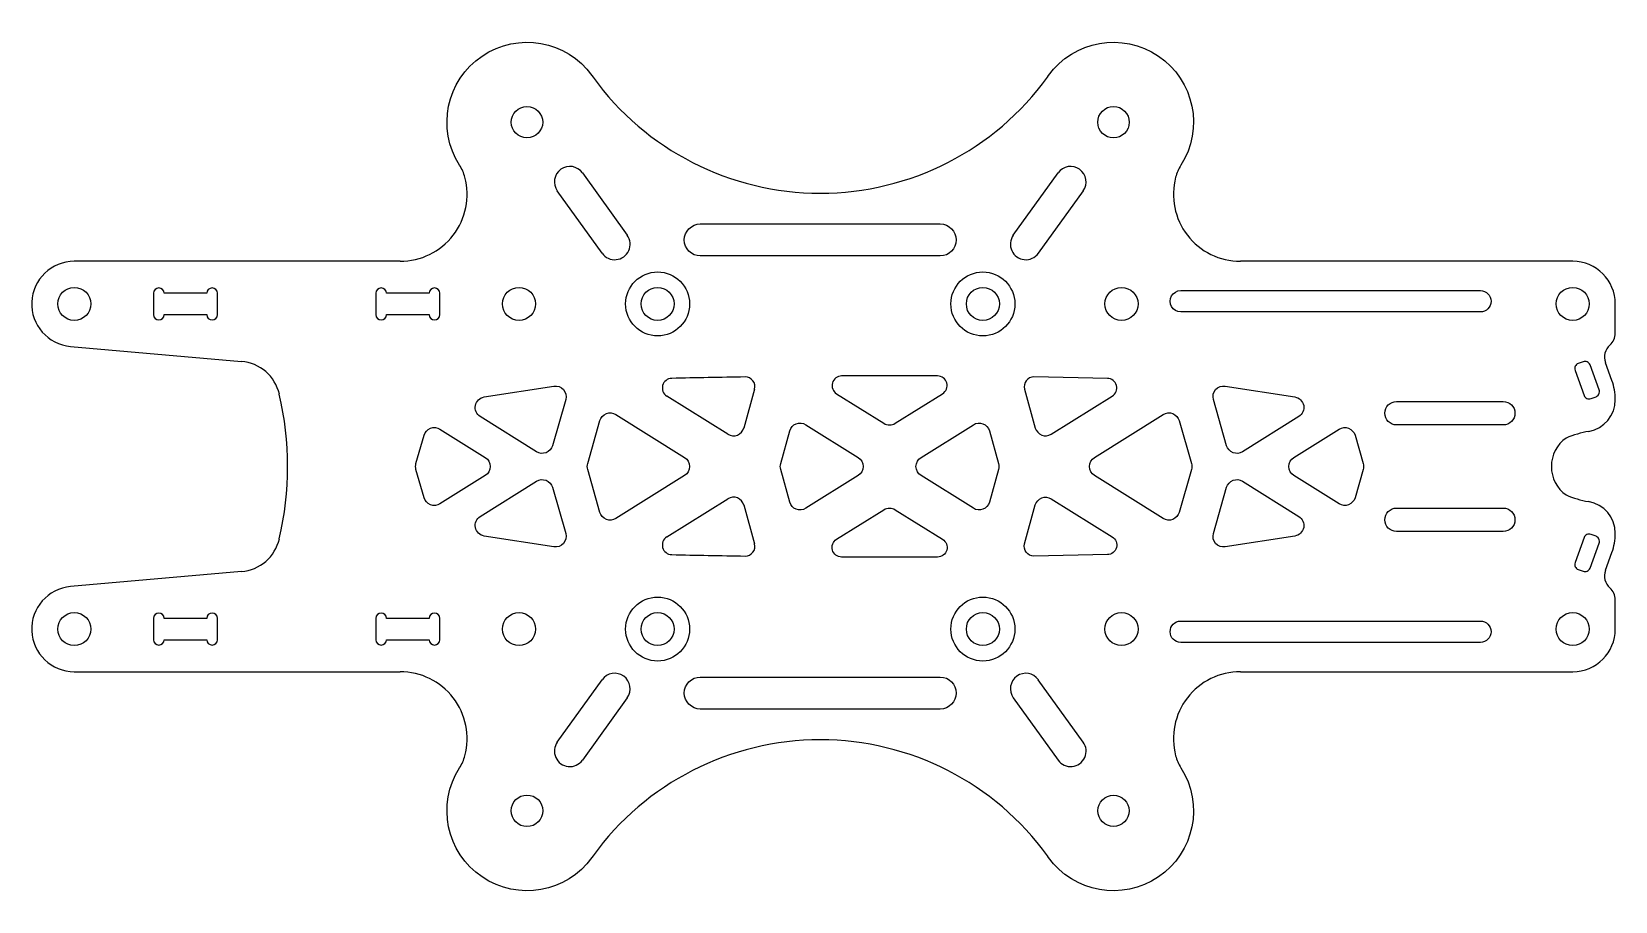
# Model space of a CAD drawing. Header units: millimetres. Extents: x -80 to 68, y -41 to 41.
import ezdxf

# ---------------------------------------------------------------- set-up
doc = ezdxf.new("R2010")
doc.units = ezdxf.units.MM
doc.layers.get('0').update_dxf_attribs({"linetype": 'CONTINUOUS'})

msp = doc.modelspace()

# ---------------------------------------------------------------- linework, layer by layer
for p, q in [((-27.91, 36.68), (-27.81, 36.53)), ((14.81, 36.53), (14.91, 36.68)), ((-28.8, 27.55), (-24.6, 21.7)), ((11.6, 21.7), (15.8, 27.55)), ((-26.95, 20.01), (-31.16, 25.85)), ((18.16, 25.85), (13.95, 20.01)), ((-45.9, 19.25), (-76.45, 19.25)), ((64.06, 19.25), (32.9, 19.25)), ((68.06, 12.51), (68.06, 15.25)), ((-76.8, 11.27), (-60.77, 9.86)), ((67.74, 8.08), (67.13, 9.74)), ((-15.16, 3.03), (-20.88, 6.6)), ((-12.66, 7.26), (-13.67, 3.61)), ((68.06, 6.25), (68.06, 6.27)), ((-20.88, -6.6), (-15.16, -3.03)), ((-13.67, -3.61), (-12.66, -7.26)), ((68.06, -6.27), (68.06, -6.25)), ((67.13, -9.74), (67.74, -8.08)), ((-60.77, -9.86), (-76.8, -11.27)), ((68.06, -15.25), (68.06, -12.51)), ((-76.45, -19.25), (-45.9, -19.25)), ((32.9, -19.25), (64.06, -19.25)), ((-31.16, -25.85), (-26.95, -20.01)), ((18.16, -25.85), (13.95, -20.01)), ((-24.6, -21.7), (-28.8, -27.55)), ((11.6, -21.7), (15.8, -27.55)), ((-27.81, -36.53), (-27.91, -36.68)), ((14.91, -36.68), (14.81, -36.53))]:
    msp.add_line(p, q)
for points in [[(-17.75, 22.75), (4.75, 22.75, -1), (4.75, 19.75), (-17.75, 19.75, -1)], [(-63.03, 16.25, 1), (-64.03, 16.25), (-68.03, 16.25, 1), (-69.03, 16.25), (-69.03, 14.25, 1), (-68.03, 14.25), (-64.03, 14.25, 1), (-63.03, 14.25)], [(-48.18, 16.25), (-48.18, 14.25, 1), (-47.18, 14.25), (-43.18, 14.25, 1), (-42.18, 14.25), (-42.18, 16.25, 1), (-43.18, 16.25), (-47.18, 16.25, 1)], [(55.41, 14.5), (30.41, 14.5), (27.31, 14.5, -1.001822), (27.31, 16.5), (30.41, 16.5), (55.41, 16.5, -1)], [(65.13, 6.67, 0.414214), (65.78, 6.37), (66.25, 6.54, 0.414214), (66.54, 7.18), (65.69, 9.53, 0.414214), (65.05, 9.83), (64.58, 9.66, 0.414214), (64.28, 9.02)], [(-38.38, 4.68, -0.694176), (-38.01, 6.52), (-31.48, 7.54, -0.548057), (-30.37, 6.28), (-31.61, 1.95, -0.49874), (-33.1, 1.38)], [(-4.97, 6.83), (-0.53, 4.05, 0.286684), (0.53, 4.05), (4.97, 6.83, 0.751655), (4.5, 8.49), (-4.5, 8.49, 0.751659)], [(12.66, 7.26), (13.67, 3.61, 0.501487), (15.16, 3.03), (20.88, 6.6, 0.744578), (20.43, 8.27), (13.54, 8.4, 0.500352)], [(38.38, 4.68), (33.1, 1.38, -0.49874), (31.61, 1.95), (30.37, 6.28, -0.548057), (31.48, 7.54), (38.01, 6.52, -0.694176)], [(57.55, 6.1, -1), (57.55, 3.9), (47.55, 3.9, -1), (47.55, 6.1)], [(-19.22, 0.85, -0.554383), (-19.22, -0.85), (-25.67, -4.88, -0.49874), (-27.16, -4.3), (-28.31, -0.28, -0.140224), (-28.31, 0.28), (-27.16, 4.3, -0.49874), (-25.67, 4.88)], [(25.67, -4.88), (19.22, -0.85, -0.554383), (19.22, 0.85), (25.67, 4.88, -0.49874), (27.16, 4.3), (28.31, 0.28, -0.140224), (28.31, -0.28), (27.16, -4.3, -0.49874)], [(-42.16, 3.5), (-37.91, 0.85, -0.554383), (-37.91, -0.85), (-42.16, -3.5, -0.49874), (-43.65, -2.93), (-44.41, -0.28, -0.140224), (-44.41, 0.28), (-43.65, 2.93, -0.49874)], [(-7.86, -3.92, -0.501541), (-9.36, -3.34), (-10.21, -0.27, -0.135658), (-10.21, 0.27), (-9.36, 3.34, -0.501541), (-7.86, 3.92), (-2.95, 0.85, -0.554383), (-2.95, -0.85)], [(10.21, -0.27), (9.36, -3.34, -0.501541), (7.86, -3.92), (2.95, -0.85, -0.554383), (2.95, 0.85), (7.86, 3.92, -0.501541), (9.36, 3.34), (10.21, 0.27, -0.135658)], [(43.65, -2.93, -0.49874), (42.16, -3.5), (37.91, -0.85, -0.554383), (37.91, 0.85), (42.16, 3.5, -0.49874), (43.65, 2.93), (44.41, 0.28, -0.140224), (44.41, -0.28)], [(-31.48, -7.54), (-38.01, -6.52, -0.694176), (-38.38, -4.68), (-33.1, -1.38, -0.49874), (-31.61, -1.95), (-30.37, -6.28, -0.548057)], [(38.38, -4.68, -0.694176), (38.01, -6.52), (31.48, -7.54, -0.548057), (30.37, -6.28), (31.61, -1.95, -0.49874), (33.1, -1.38)], [(20.88, -6.6, -0.744582), (20.43, -8.27), (13.54, -8.4, -0.500349), (12.66, -7.26), (13.67, -3.61, -0.501487), (15.16, -3.03)], [(-4.5, -8.49, -0.751659), (-4.97, -6.83), (-0.53, -4.05, -0.286684), (0.53, -4.05), (4.97, -6.83, -0.751659), (4.5, -8.49)], [(47.55, -3.9), (57.55, -3.9, -1), (57.55, -6.1), (47.55, -6.1, -1)], [(66.25, -6.54), (65.78, -6.37, 0.414214), (65.13, -6.67), (64.28, -9.02, 0.414214), (64.58, -9.66), (65.05, -9.83, 0.414214), (65.69, -9.53), (66.54, -7.18, 0.414214)], [(-68.03, -14.25, 1), (-69.03, -14.25), (-69.03, -16.25, 1), (-68.03, -16.25), (-64.03, -16.25, 1), (-63.03, -16.25), (-63.03, -14.25, 1), (-64.03, -14.25)], [(-48.18, -16.25, 1), (-47.18, -16.25), (-43.18, -16.25, 1), (-42.18, -16.25), (-42.18, -14.25, 1), (-43.18, -14.25), (-47.18, -14.25, 1), (-48.18, -14.25)], [(27.31, -16.5, -1), (27.31, -14.5), (55.41, -14.5, -1), (55.41, -16.5)], [(-17.75, -19.75), (4.75, -19.75, -1), (4.75, -22.75), (-17.75, -22.75, -1)]]:
    msp.add_lwpolyline(points, format="xyb", close=True)
for centre, radius in [((-34, 32.3), 1.47), ((21, 32.3), 1.48), ((-21.75, 15.25), 3), ((8.75, 15.25), 3), ((-76.45, 15.25), 1.55), ((-34.75, 15.25), 1.55), ((-21.75, 15.25), 1.55), ((8.75, 15.25), 1.55), ((21.75, 15.25), 1.55), ((64.06, 15.25), 1.55), ((-21.75, -15.25), 3), ((8.75, -15.25), 3), ((-76.45, -15.25), 1.55), ((-34.75, -15.25), 1.55), ((-21.75, -15.25), 1.55), ((8.75, -15.25), 1.55), ((21.75, -15.25), 1.55), ((64.06, -15.25), 1.55), ((-34, -32.3), 1.48), ((21, -32.3), 1.47)]:
    msp.add_circle(centre, radius)
at = {"extrusion": (0, 0, -1)}
for centre, start, end in [((34, 32.3), -32.5814, 144.3), ((-21, 32.3), 35.7, 212.5814), ((34, -32.3), -144.3, 32.5814), ((-21, -32.3), 147.4186, 324.3)]:
    msp.add_arc(centre, 7.5, start, end, dxfattribs=at)
for centre, radius, start, end in [((-6.5, 51.94), 26.3, 215.8778, 324.1222), ((-43.69, 26.11), 4, 14.7909, 32.5814), ((30.69, 26.11), 4, 147.4186, 165.2091), ((-45.9, 25.53), 6.28, -90, 14.7909), ((-29.98, 26.7), 1.45, 35.7, 215.7), ((16.98, 26.7), 1.45, -35.7, 144.3), ((32.9, 25.53), 6.28, 165.2091, 270), ((-25.78, 20.85), 1.45, -144.3, 35.7), ((12.78, 20.85), 1.45, 144.3, 324.3), ((-76.45, 15.25), 4, 90, 265), ((64.06, 15.25), 4, 0, 90), ((66.56, 12.51), 1.5, -48.6041, 0), ((68.54, 10.26), 1.5, 131.3959, 200), ((-61.12, 5.88), 4, 13.0674, 85), ((-20.41, 7.37), 0.9, 91.3236, 238.0065), ((-13.53, 7.5), 0.9, -15.4609, 90.8638), ((62.76, 6.27), 5.3, 0, 20), ((-86.45, 0), 30, -13.0674, 13.0674), ((65.06, 6.25), 3, -79.9779, 0), ((-14.63, 3.88), 1, 238.0065, 344.5391), ((67.32, -6.55), 10, 100.0221, 112.7295), ((65.31, 0), 3.25, 124.7064, 235.2936), ((-14.63, -3.88), 1, 15.4609, 121.9935), ((67.32, 6.55), 10, 247.2663, 259.7822), ((65.06, -6.25), 3, 0, 80.6037), ((-61.12, -5.88), 4, 275, 346.9326), ((-20.41, -7.37), 0.9, 121.9935, 268.6764), ((-13.53, -7.5), 0.9, -90.8638, 15.4609), ((62.76, -6.27), 5.3, -20, 0), ((68.54, -10.26), 1.5, 160, 228.6041), ((-76.45, -15.25), 4, 95, 270), ((66.56, -12.51), 1.5, 0, 48.6041), ((64.06, -15.25), 4, -90, 0), ((-45.9, -25.53), 6.28, -14.7909, 90), ((32.9, -25.53), 6.28, 90, 194.7909), ((-25.78, -20.85), 1.45, -35.7, 144.3), ((12.78, -20.85), 1.45, 35.7, 215.7), ((-29.98, -26.7), 1.45, 144.3, 324.3), ((-6.5, -51.94), 26.3, 35.8778, 144.1222), ((16.98, -26.7), 1.45, -144.3, 35.7), ((-43.69, -26.11), 4, 327.4186, 345.2091), ((30.69, -26.11), 4, 194.7909, 212.5814)]:
    msp.add_arc(centre, radius, start, end)
for start_param, end_param in [(4.867067, 4.94693), (1.336255, 1.416118)]:
    msp.add_ellipse((0, 0), major_axis=(-87.9, 0), ratio=0.096702, start_param=start_param, end_param=end_param)

doc.saveas('drawing.dxf')
